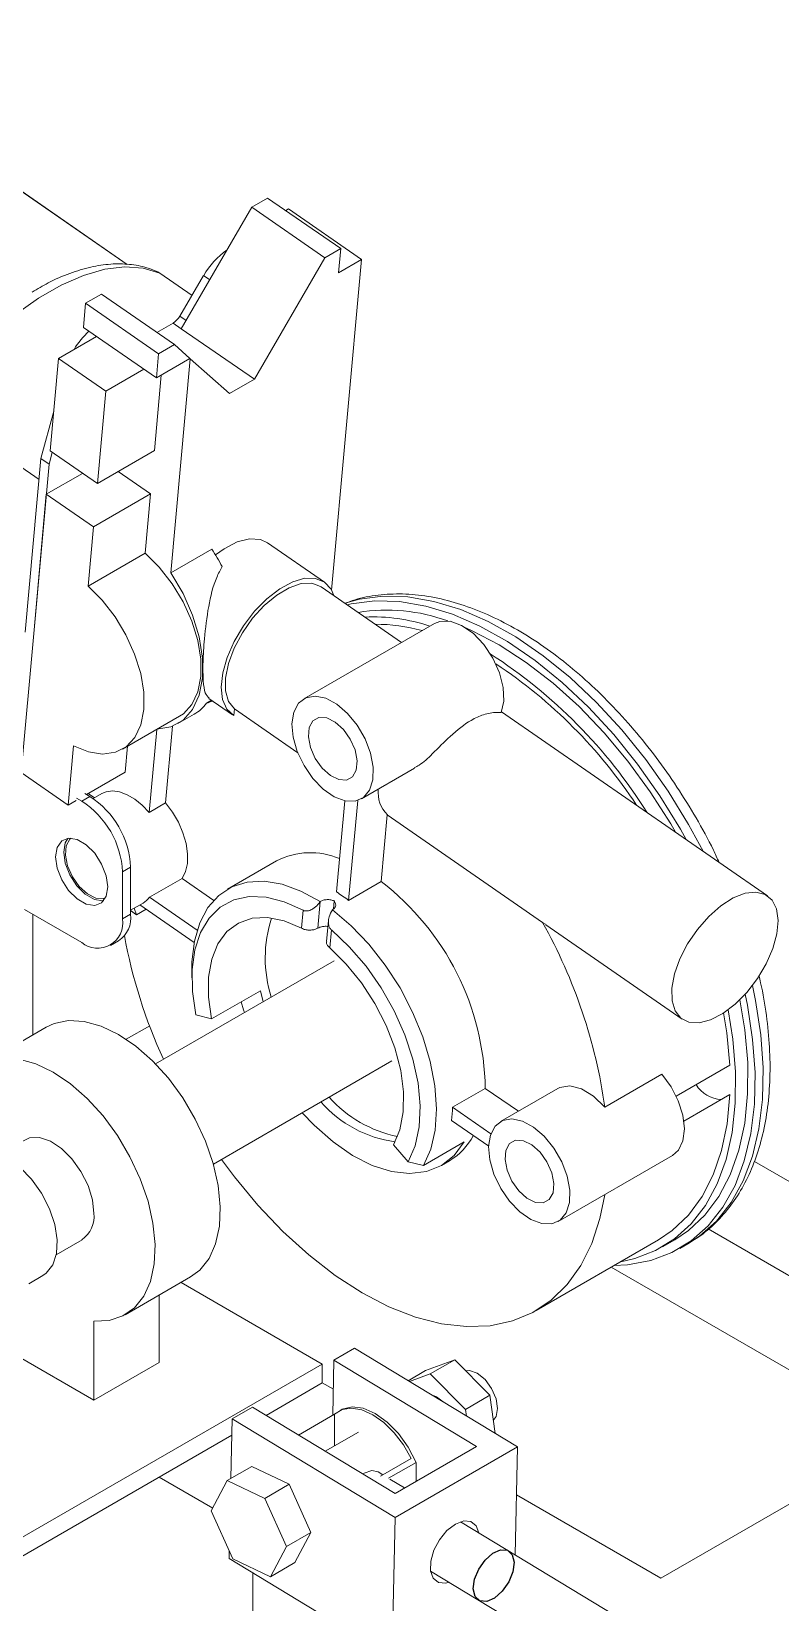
# Model space of a CAD drawing. Header units: millimetres. Extents: x 0 to 1189, y 0 to 841.
# Drawn here: x 302.25 to 315.24, y 677.05 to 704.29 of the extents above; entities that cross this region are included whole.
import ezdxf

# ---------------------------------------------------------------- set-up
doc = ezdxf.new("R2010")
doc.units = ezdxf.units.MM

msp = doc.modelspace()

# ---------------------------------------------------------------- linework, layer by layer
at = {"color": 8, "linetype": 'Continuous', "lineweight": 15}
for p, q in [((303.907, 700.252), (298.074, 704.29)), ((305.341, 699.985), (305.236, 700.057)), ((304.931, 699.279), (304.823, 699.354))]:
    msp.add_line(p, q, dxfattribs=at)
at = {"color": 7, "linetype": 'Continuous', "lineweight": 15}
for p, q in [((303.911, 700.252), (298.093, 704.28)), ((306.346, 701.402), (306.073, 701.244)), ((307.612, 700.525), (306.346, 701.402)), ((306.073, 701.244), (304.849, 699.137)), ((307.339, 700.368), (306.073, 701.244)), ((306.709, 701.214), (306.659, 701.185)), ((307.976, 700.338), (306.709, 701.214)), ((307.339, 700.368), (306.116, 698.26)), ((307.612, 700.525), (307.339, 700.368)), ((307.455, 694.604), (307.976, 700.338)), ((307.574, 700.106), (307.612, 700.525)), ((307.976, 700.338), (307.574, 700.106)), ((304.474, 700.102), (305.035, 699.714)), ((305.236, 700.057), (304.823, 699.354)), ((303.189, 699.58), (303.151, 699.16)), ((303.462, 699.737), (303.189, 699.58)), ((304.455, 698.703), (303.189, 699.58)), ((304.728, 698.861), (303.462, 699.737)), ((304.708, 699.234), (304.425, 699.071)), ((304.849, 699.137), (304.708, 699.234)), ((302.721, 698.622), (303.379, 699.002)), ((304.417, 698.283), (303.151, 699.16)), ((306.116, 698.26), (304.849, 699.137)), ((304.455, 698.703), (304.417, 698.283)), ((304.728, 698.861), (304.455, 698.703)), ((304.999, 698.619), (304.728, 698.861)), ((302.721, 698.622), (302.576, 697.018)), ((303.539, 698.056), (302.721, 698.622)), ((304.196, 698.436), (303.539, 698.056)), ((304.999, 698.619), (304.417, 698.283)), ((305.005, 698.614), (304.668, 694.907)), ((305.005, 698.614), (304.999, 698.619)), ((305.684, 698.011), (305.005, 698.614)), ((304.383, 697.023), (304.502, 698.332)), ((306.116, 698.26), (305.684, 698.011)), ((303.393, 696.452), (303.539, 698.056)), ((300.514, 697.816), (302.381, 696.524)), ((302.638, 697.707), (302.414, 696.886)), ((302.414, 696.886), (302.141, 693.875)), ((302.555, 696.788), (302.289, 693.855)), ((302.555, 696.788), (302.414, 696.886)), ((302.611, 696.993), (302.555, 696.788)), ((302.576, 697.018), (303.393, 696.452)), ((304.383, 697.023), (303.393, 696.452)), ((303.137, 696.629), (302.508, 696.266)), ((303.754, 696.66), (304.315, 696.272)), ((302.508, 696.266), (302.289, 693.855)), ((302.508, 696.266), (303.325, 695.7)), ((304.315, 696.272), (303.325, 695.7)), ((304.315, 696.272), (304.221, 695.243)), ((303.325, 695.7), (303.231, 694.672)), ((307.331, 694.744), (306.346, 695.426)), ((304.221, 695.243), (303.231, 694.672)), ((304.668, 694.907), (305.376, 695.315)), ((308.668, 693.697), (307.274, 694.662)), ((302.289, 693.855), (302.07, 691.443)), ((309.238, 694.026), (306.975, 692.72)), ((305.287, 692.644), (305.374, 692.694)), ((305.326, 692.727), (305.737, 692.442)), ((303.829, 691.847), (304.819, 692.419)), ((304.789, 692.29), (305.072, 692.453)), ((305.758, 692.429), (305.769, 692.544)), ((306.87, 691.782), (305.769, 692.544)), ((315.014, 689.304), (310.402, 692.497)), ((304.422, 692.19), (304.291, 690.751)), ((304.695, 692.244), (304.574, 690.914)), ((302.887, 690.878), (302.98, 691.906)), ((303.877, 691.449), (303.918, 691.899)), ((302.07, 691.443), (302.887, 690.878)), ((303.877, 691.449), (303.203, 691.06)), ((307.975, 690.988), (308.89, 691.516)), ((303.262, 691.026), (303.173, 691.078)), ((303.343, 691.003), (303.234, 691.078)), ((303.469, 691.076), (303.321, 690.99)), ((303.028, 690.959), (302.887, 690.878)), ((303.032, 690.996), (303.121, 690.945)), ((303.121, 690.945), (303.262, 691.026)), ((304.574, 690.914), (304.291, 690.751)), ((307.683, 690.954), (307.539, 689.371)), ((307.75, 689.225), (307.908, 690.959)), ((308.316, 689.551), (308.421, 690.708)), ((311.113, 688.844), (308.421, 690.708)), ((303.969, 689.802), (303.828, 689.72)), ((303.828, 689.72), (303.828, 688.903)), ((303.969, 688.985), (303.969, 689.802)), ((306.501, 689.909), (305.652, 689.419)), ((304.862, 689.607), (304.296, 689.281)), ((305.412, 689.226), (304.862, 689.607)), ((307.75, 689.225), (308.316, 689.551)), ((303.969, 689.055), (304.186, 689.18)), ((304.131, 689.149), (305.071, 688.498)), ((305.123, 688.708), (304.296, 689.281)), ((307.214, 688.743), (307.257, 689.207)), ((307.486, 689.075), (307.499, 689.216)), ((303.121, 688.495), (302.131, 689.067)), ((302.272, 688.985), (302.272, 686.891)), ((303.828, 688.903), (303.969, 688.985)), ((304.074, 688.977), (303.969, 689.049)), ((304.03, 689.09), (304.074, 688.977)), ((304.074, 688.977), (304.24, 689.073)), ((306.931, 688.743), (306.959, 689.055)), ((307.4, 688.878), (307.367, 688.515)), ((307.452, 688.714), (307.423, 688.402)), ((311.113, 688.844), (311.173, 688.81)), ((311.169, 688.804), (313.534, 687.166)), ((303.621, 688.446), (303.762, 688.527)), ((307.499, 688.18), (304.402, 686.391)), ((305.031, 688.046), (305.031, 687.882)), ((306.222, 687.659), (305.373, 687.17)), ((306.267, 687.469), (306.222, 687.659)), ((305.373, 687.17), (305.1, 687.241)), ((302.508, 687.027), (301.377, 686.374)), ((304.3, 687.052), (303.894, 686.818)), ((305.405, 684.654), (308.502, 686.442)), ((313.183, 686.213), (312.193, 685.641)), ((314.358, 686.369), (313.43, 685.833)), ((309.554, 685.641), (310.119, 685.967)), ((310.695, 685.569), (310.119, 685.967)), ((311.375, 685.962), (310.385, 685.39)), ((310.218, 685.181), (309.554, 685.641)), ((313.563, 685.397), (314.36, 685.858)), ((309.533, 685.409), (310.179, 684.962)), ((308.781, 684.693), (308.528, 684.986)), ((309.756, 685.037), (309.049, 684.629)), ((311.385, 683.658), (313.365, 684.801)), ((309.049, 684.629), (308.781, 684.693)), ((309.359, 684.631), (309.501, 684.713)), ((321.647, 680.739), (314.786, 684.7)), ((318.819, 680.739), (313.984, 683.529)), ((302.68, 683.081), (303.128, 683.34)), ((311, 682.115), (313.122, 683.339)), ((313.192, 683.217), (313.404, 683.34)), ((313.491, 683.19), (313.632, 683.271)), ((302.203, 682.578), (302.449, 682.72)), ((303.877, 682.043), (305.008, 682.697)), ((307.294, 681.187), (304.844, 682.602)), ((317.404, 679.922), (312.303, 682.867)), ((304.465, 681.215), (304.465, 682.383)), ((303.334, 680.561), (303.334, 681.929)), ((301.971, 681.348), (303.334, 680.561)), ((307.475, 680.3), (307.496, 681.257)), ((307.496, 681.257), (307.849, 681.461)), ((309.97, 679.76), (307.496, 681.257)), ((307.849, 681.461), (310.677, 679.75)), ((309.085, 681.073), (309.589, 681.262)), ((309.165, 681.017), (309.589, 681.262)), ((309.589, 681.262), (310.201, 680.645)), ((297.394, 675.472), (307.294, 681.187)), ((303.334, 680.561), (304.465, 681.215)), ((307.294, 681.187), (307.294, 680.861)), ((308.781, 680.897), (309.085, 681.073)), ((308.806, 680.882), (309.165, 681.017)), ((309.165, 681.017), (309.777, 680.4)), ((306.318, 680.298), (307.294, 680.861)), ((307.294, 680.861), (307.485, 680.75)), ((313.162, 677.473), (318.819, 680.739)), ((305.728, 680.237), (306.081, 680.441)), ((306.081, 680.441), (308.556, 678.944)), ((309.777, 680.4), (310.201, 680.645)), ((310.201, 680.645), (310.289, 679.985)), ((305.706, 679.202), (305.728, 680.237)), ((308.555, 678.526), (305.728, 680.237)), ((306.881, 679.957), (307.505, 680.317)), ((307.505, 679.768), (307.505, 680.317)), ((307.614, 680.39), (307.572, 680.366)), ((309.777, 680.4), (309.792, 680.286)), ((297.394, 675.146), (305.722, 679.953)), ((307.92, 680.007), (307.346, 679.676)), ((310.677, 679.75), (308.555, 678.526)), ((308.556, 678.944), (309.97, 679.76)), ((310.637, 677.879), (310.677, 679.75)), ((305.646, 679.167), (306.07, 679.412)), ((306.721, 679.102), (306.07, 679.412)), ((308.155, 679.34), (308.262, 679.316)), ((308.834, 679.55), (308.303, 679.243)), ((308.441, 679.206), (308.919, 679.482)), ((308.919, 679.153), (308.919, 679.482)), ((304.465, 679.228), (305.394, 678.691)), ((305.646, 679.167), (305.369, 678.644)), ((306.297, 678.857), (305.646, 679.167)), ((306.297, 678.857), (306.721, 679.102)), ((307.095, 678.267), (306.721, 679.102)), ((308.344, 679.267), (308.262, 679.316)), ((308.721, 679.039), (308.465, 679.194)), ((306.671, 678.022), (306.297, 678.857)), ((310.659, 678.918), (313.162, 677.473)), ((305.369, 678.644), (305.743, 677.81)), ((308.504, 676.106), (308.555, 678.526)), ((306.671, 678.022), (307.095, 678.267)), ((306.818, 677.744), (307.095, 678.267)), ((316.248, 674.484), (309.69, 678.453)), ((306.394, 677.499), (306.671, 678.022)), ((305.677, 677.817), (305.68, 677.952)), ((308.504, 676.106), (305.677, 677.817)), ((305.743, 677.81), (306.394, 677.499)), ((306.394, 677.499), (306.818, 677.744)), ((306.091, 673.391), (306.091, 677.567)), ((309.172, 677.597), (315.73, 673.628))]:
    msp.add_line(p, q, dxfattribs=at)
at = {"color": 7, "linetype": 'Continuous', "lineweight": 15, "flags": 128}
for points in [[(304.474, 700.102), (304.188, 700.188), (303.868, 700.209), (303.52, 700.166), (303.15, 700.06), (302.765, 699.891), (302.372, 699.664), (301.976, 699.382), (301.586, 699.05), (301.208, 698.673), (300.849, 698.26), (300.514, 697.816)], [(304.425, 700.129), (304.436, 700.125), (304.474, 700.102)], [(306.346, 695.426), (306.219, 695.483), (306.032, 695.494), (305.819, 695.439), (305.591, 695.322), (305.44, 695.214)], [(304.819, 692.419), (304.884, 692.462), (305.033, 692.623), (305.136, 692.84), (305.188, 693.105), (305.187, 693.406), (305.133, 693.731), (305.029, 694.067), (304.879, 694.4), (304.689, 694.715), (304.467, 695), (304.221, 695.243)], [(304.422, 692.192), (304.669, 692.235), (304.879, 692.351), (305.044, 692.537), (305.158, 692.785), (305.216, 693.085), (305.216, 693.425), (305.158, 693.792), (305.044, 694.171), (304.879, 694.548), (304.668, 694.907)], [(302.98, 691.906), (303.238, 691.801), (303.483, 691.763), (303.705, 691.793), (303.894, 691.89), (304.043, 692.051), (304.146, 692.268), (304.198, 692.533), (304.197, 692.834), (304.144, 693.16), (304.039, 693.496), (303.889, 693.828), (303.699, 694.144), (303.477, 694.429), (303.231, 694.672)], [(307.495, 694.509), (307.445, 694.621), (307.332, 694.744), (307.178, 694.807), (306.99, 694.809), (306.78, 694.748), (306.557, 694.627), (306.332, 694.454), (306.118, 694.237), (305.926, 693.986), (305.764, 693.716), (305.642, 693.439), (305.566, 693.17), (305.539, 692.922), (305.564, 692.71), (305.638, 692.542), (305.758, 692.429), (305.758, 692.429)], [(307.274, 694.662), (307.265, 694.668), (307.113, 694.724), (306.927, 694.717), (306.72, 694.647), (306.503, 694.518), (306.287, 694.338), (306.085, 694.116), (305.908, 693.865), (305.767, 693.598), (305.667, 693.332), (305.617, 693.08), (305.617, 692.857), (305.669, 692.675), (305.769, 692.544)], [(307.727, 694.349), (307.794, 694.365), (308.202, 694.419), (308.634, 694.407), (309.086, 694.329), (309.552, 694.186), (310.027, 693.979), (310.505, 693.711), (310.982, 693.385), (311.451, 693.005), (311.907, 692.575), (312.346, 692.1), (312.761, 691.585), (313.148, 691.036), (313.503, 690.461), (313.605, 690.279)], [(310.395, 692.48), (310.442, 692.678), (310.432, 692.915), (310.366, 693.171), (310.25, 693.427), (310.093, 693.662), (309.907, 693.856), (309.707, 693.994), (309.51, 694.065), (309.331, 694.063), (309.238, 694.026)], [(309.78, 693.951), (309.895, 693.9), (310.363, 693.655), (310.831, 693.352), (311.294, 692.994), (311.745, 692.586), (312.179, 692.132), (312.592, 691.637), (312.979, 691.108), (313.335, 690.55), (313.417, 690.409)], [(307.545, 692.626), (307.353, 692.729), (307.169, 692.767), (307.009, 692.737), (306.882, 692.642), (306.8, 692.488), (306.768, 692.287), (306.788, 692.055), (306.86, 691.807), (306.977, 691.563), (307.13, 691.34), (307.31, 691.156), (307.501, 691.023), (307.691, 690.952), (307.865, 690.948), (308.009, 691.011), (308.114, 691.137), (308.172, 691.315), (308.178, 691.534), (308.132, 691.777), (308.037, 692.025), (307.9, 692.261), (307.732, 692.466), (307.545, 692.626)], [(307.517, 692.317), (307.37, 692.389), (307.236, 692.397), (307.13, 692.339), (307.066, 692.222), (307.052, 692.062), (307.088, 691.876), (307.171, 691.687), (307.291, 691.519), (307.433, 691.391), (307.58, 691.319), (307.714, 691.311), (307.82, 691.369), (307.883, 691.486), (307.898, 691.647), (307.862, 691.833), (307.779, 692.021), (307.659, 692.19), (307.517, 692.317)], [(303.469, 691.076), (303.544, 691.108), (303.656, 691.123), (303.779, 691.106), (303.908, 691.058), (304.04, 690.982), (304.169, 690.878), (304.291, 690.751)], [(304.862, 689.607), (304.922, 689.724), (304.954, 689.867), (304.957, 690.031), (304.931, 690.209), (304.877, 690.394), (304.797, 690.579), (304.695, 690.754), (304.574, 690.914)], [(303.573, 689.459), (303.546, 689.653), (303.467, 689.856), (303.347, 690.042), (303.199, 690.189), (303.042, 690.28), (302.895, 690.303), (302.774, 690.256), (302.696, 690.144), (302.669, 689.981), (302.696, 689.787), (302.774, 689.584), (302.895, 689.398), (303.042, 689.251), (303.199, 689.16), (303.347, 689.137), (303.467, 689.184), (303.546, 689.296), (303.573, 689.459)], [(302.88, 690.301), (302.837, 690.226), (302.81, 690.063), (302.837, 689.868), (302.916, 689.666), (303.036, 689.48), (303.184, 689.333), (303.341, 689.242), (303.488, 689.219), (303.503, 689.22)], [(302.936, 690.303), (302.918, 690.286), (302.854, 690.17), (302.839, 690.009), (302.876, 689.823), (302.959, 689.635), (303.078, 689.466), (303.22, 689.338), (303.367, 689.266), (303.501, 689.259), (303.534, 689.268)], [(305.031, 688.046), (305.033, 688.163), (305.075, 688.52), (305.169, 688.835), (305.311, 689.101), (305.499, 689.31), (305.727, 689.458), (305.991, 689.541), (306.283, 689.557), (306.596, 689.506), (306.924, 689.388), (307.257, 689.207)], [(306.959, 689.055), (306.635, 689.201), (306.322, 689.281), (306.027, 689.291), (305.759, 689.233), (305.524, 689.108), (305.33, 688.918), (305.181, 688.67), (305.082, 688.369), (305.035, 688.025), (305.041, 687.645), (305.1, 687.241)], [(313.355, 687.704), (313.359, 687.487), (313.412, 687.31), (313.511, 687.183), (313.652, 687.113), (313.826, 687.103), (314.025, 687.154), (314.237, 687.264), (314.451, 687.426), (314.655, 687.631), (314.839, 687.869), (314.992, 688.127), (315.107, 688.39), (315.177, 688.645), (315.198, 688.878), (315.169, 689.077), (315.092, 689.23), (314.971, 689.329), (314.813, 689.369), (314.625, 689.349), (314.419, 689.268), (314.204, 689.131), (313.994, 688.946), (313.798, 688.723), (313.629, 688.474), (313.494, 688.211), (313.401, 687.95), (313.355, 687.704)], [(306.931, 688.743), (306.63, 688.869), (306.342, 688.927), (306.075, 688.915), (305.838, 688.833), (305.638, 688.684), (305.482, 688.474), (305.376, 688.208), (305.321, 687.895), (305.32, 687.545), (305.373, 687.17)], [(307.468, 689.061), (307.792, 688.787), (308.101, 688.464), (308.386, 688.101), (308.641, 687.707), (308.859, 687.29), (309.035, 686.862), (309.165, 686.433), (309.245, 686.013), (309.273, 685.614), (309.25, 685.244), (309.174, 684.913), (309.049, 684.629)], [(308.781, 684.693), (308.902, 684.972), (308.972, 685.299), (308.99, 685.664), (308.953, 686.058), (308.865, 686.471), (308.726, 686.892), (308.54, 687.308), (308.314, 687.708), (308.052, 688.083), (307.762, 688.421), (307.452, 688.714)], [(308.528, 684.986), (308.639, 685.247), (308.698, 685.557), (308.703, 685.904), (308.654, 686.278), (308.553, 686.667), (308.402, 687.058), (308.207, 687.438), (307.974, 687.797), (307.71, 688.122), (307.423, 688.402)], [(314.626, 687.599), (314.665, 687.41), (314.756, 686.815), (314.797, 686.241), (314.786, 685.695), (314.724, 685.183), (314.611, 684.71), (314.45, 684.283), (314.241, 683.907), (313.987, 683.585), (313.691, 683.321), (313.357, 683.119), (312.988, 682.98), (312.588, 682.906), (312.35, 682.894)], [(314.535, 687.504), (314.621, 686.98), (314.671, 686.413), (314.669, 685.872), (314.618, 685.364), (314.516, 684.894), (314.366, 684.468), (314.168, 684.091), (313.926, 683.767), (313.642, 683.5), (313.404, 683.34)], [(305.887, 687.466), (305.928, 687.33), (305.944, 687.282)], [(314.333, 687.33), (314.414, 686.819), (314.46, 686.251), (314.455, 685.711), (314.399, 685.204), (314.294, 684.736), (314.139, 684.312), (313.937, 683.938), (313.69, 683.618), (313.401, 683.356), (313.074, 683.154), (312.713, 683.016), (312.468, 682.962)], [(314.252, 687.274), (314.306, 686.93), (314.358, 686.369)], [(305.008, 682.697), (305.168, 682.817), (305.329, 683.018), (305.444, 683.273), (305.51, 683.575), (305.525, 683.914), (305.488, 684.28), (305.402, 684.663), (305.268, 685.052), (305.09, 685.435), (304.873, 685.802), (304.624, 686.142), (304.35, 686.444), (304.058, 686.7), (303.758, 686.903), (303.458, 687.047), (303.166, 687.127), (302.892, 687.141), (302.643, 687.089), (302.508, 687.027)], [(303.334, 681.929), (303.599, 681.942), (303.835, 682.021), (304.037, 682.163), (304.197, 682.365), (304.312, 682.62), (304.378, 682.922), (304.393, 683.26), (304.357, 683.627), (304.271, 684.01), (304.136, 684.399), (303.958, 684.782), (303.742, 685.149), (303.493, 685.488), (303.218, 685.791), (302.927, 686.047), (302.627, 686.25), (302.326, 686.394), (302.035, 686.474)], [(313.365, 684.801), (313.47, 684.895), (313.547, 685.056), (313.572, 685.263), (313.545, 685.5), (313.466, 685.75), (313.343, 685.994), (313.183, 686.213)], [(311.375, 685.962), (311.41, 685.979), (311.585, 686.008), (311.786, 685.957), (311.995, 685.831), (312.193, 685.641)], [(314.36, 685.858), (314.313, 685.354), (314.216, 684.888), (314.071, 684.465), (313.879, 684.09), (313.642, 683.768), (313.363, 683.503), (313.122, 683.339)], [(306.947, 685.544), (307.151, 685.329), (307.48, 685.038), (307.819, 684.803), (308.159, 684.631), (308.491, 684.526), (308.807, 684.491), (309.099, 684.526), (309.358, 684.631), (309.579, 684.803), (309.756, 685.037)], [(310.955, 685.296), (310.763, 685.399), (310.579, 685.437), (310.419, 685.407), (310.293, 685.312), (310.211, 685.158), (310.178, 684.957), (310.199, 684.725), (310.27, 684.477), (310.387, 684.233), (310.541, 684.01), (310.72, 683.826), (310.912, 683.693), (311.101, 683.622), (311.275, 683.618), (311.42, 683.681), (311.525, 683.807), (311.582, 683.986), (311.588, 684.204), (311.542, 684.447), (311.447, 684.695), (311.311, 684.931), (311.143, 685.136), (310.955, 685.296)], [(303.334, 683.8), (303.308, 684.036), (303.231, 684.284), (303.109, 684.527), (302.952, 684.746), (302.77, 684.925), (302.578, 685.051), (302.39, 685.115), (302.219, 685.111), (302.078, 685.041), (301.978, 684.908), (301.926, 684.724), (301.923, 684.693)], [(310.927, 684.987), (310.78, 685.059), (310.646, 685.067), (310.541, 685.009), (310.477, 684.892), (310.462, 684.732), (310.499, 684.546), (310.582, 684.357), (310.701, 684.189), (310.843, 684.061), (310.99, 683.989), (311.124, 683.981), (311.23, 684.039), (311.294, 684.156), (311.308, 684.317), (311.272, 684.503), (311.189, 684.691), (311.069, 684.86), (310.927, 684.987)], [(302.449, 682.72), (302.508, 682.762), (302.62, 682.905), (302.684, 683.103), (302.695, 683.342), (302.653, 683.607), (302.561, 683.881), (302.424, 684.148), (302.251, 684.391), (302.052, 684.593), (301.841, 684.744), (301.63, 684.833), (301.433, 684.854), (301.262, 684.806), (301.249, 684.799)], [(312.191, 684.123), (312.107, 683.708), (311.965, 683.277), (311.775, 682.894), (311.539, 682.565), (311.261, 682.294), (310.943, 682.083), (310.59, 681.935), (310.205, 681.852), (309.793, 681.836), (309.36, 681.885), (308.911, 682), (308.45, 682.18), (307.984, 682.421), (307.519, 682.722), (307.059, 683.078), (306.61, 683.485), (306.178, 683.939), (305.769, 684.433), (305.544, 684.735)], [(309.778, 681.071), (309.844, 681.074), (309.979, 681.028), (310.115, 680.918), (310.23, 680.764), (310.306, 680.587), (310.333, 680.415), (310.307, 680.275), (310.259, 680.208)], [(307.505, 680.317), (307.639, 680.397), (307.8, 680.422), (307.98, 680.391), (308.17, 680.307), (308.359, 680.172), (308.539, 679.995), (308.7, 679.784), (308.834, 679.55)], [(307.614, 680.39), (307.64, 680.404), (307.81, 680.446), (308.005, 680.421), (308.212, 680.331), (308.419, 680.182), (308.614, 679.982), (308.784, 679.744), (308.919, 679.482)], [(309.173, 680.66), (309.272, 680.619), (309.388, 680.53)], [(307.996, 679.282), (308.022, 679.297), (308.155, 679.34)], [(309.601, 678.412), (309.455, 678.299), (309.326, 678.141), (309.228, 677.958), (309.175, 677.771), (309.171, 677.603), (309.218, 677.474), (309.31, 677.4), (309.436, 677.39), (309.492, 677.404)], [(310.009, 678.259), (309.963, 678.382), (309.871, 678.456), (309.745, 678.467), (309.601, 678.412)]]:
    msp.add_lwpolyline(points, dxfattribs=at)
at = {"color": 8, "linetype": 'Continuous', "lineweight": 15, "flags": 128}
for points in [[(313.897, 690.077), (313.644, 690.542), (313.289, 691.118), (312.902, 691.666), (312.487, 692.181), (312.049, 692.656), (311.593, 693.087), (311.123, 693.467), (310.647, 693.793), (310.168, 694.061), (309.693, 694.267), (309.227, 694.41), (308.776, 694.488), (308.343, 694.5), (307.936, 694.446), (307.687, 694.376)], [(313.632, 683.271), (313.833, 683.403), (314.128, 683.666), (314.382, 683.988), (314.591, 684.365), (314.753, 684.792), (314.865, 685.264), (314.927, 685.776), (314.938, 686.323), (314.898, 686.897), (314.807, 687.492), (314.753, 687.75)]]:
    msp.add_lwpolyline(points, dxfattribs=at)
at = {"color": 7, "linetype": 'Continuous', "flags": 128}
msp.add_lwpolyline([(310.504, 677.958), (310.586, 677.882), (310.619, 677.751), (310.598, 677.585), (310.526, 677.409), (310.415, 677.25), (310.281, 677.131), (310.145, 677.073), (310.027, 677.082), (309.945, 677.158), (309.912, 677.289), (309.933, 677.455), (310.005, 677.631), (310.116, 677.79), (310.25, 677.908), (310.386, 677.967), (310.504, 677.958)], dxfattribs=at)
at = {"color": 7, "linetype": 'Continuous', "lineweight": 15}
for centre, radius, start, end in [((306.442, 699.367), 1.389, 125.1576, 150.1917), ((304.53, 699.52), 0.336, 302.0054, 330.4737), ((304.261, 697.998), 1.492, 132.7734, 148.5296), ((302.358, 693.308), 3.624, 28.0378, 33.6211), ((308.41, 691.167), 3.091, 69.9353, 99.2072), ((308.168, 690.983), 3.158, 71.7216, 92.4703), ((308.211, 690.985), 3.028, 74.4577, 89.9848), ((305.406, 686.042), 8.869, 32.0812, 57.2258), ((305.543, 686.147), 8.614, 33.3083, 56.4597), ((306.03, 690.704), 2.077, 107.8545, 110.977), ((304.703, 693.086), 0.733, 300.2281, 322.8238), ((308.826, 691.102), 0.565, 174.7056, 224.2659), ((302.293, 689.65), 1.537, 2.6058, 57.3942), ((302.434, 689.732), 1.537, 2.6058, 57.3942), ((307.09, 688.775), 1.278, 66.8879, 117.4667), ((305.495, 685.886), 4.625, 1.0039, 52.4135), ((304.009, 689.484), 0.352, 300.277, 324.619), ((305.793, 686.623), 3.256, 53.0452, 57.5647), ((303.397, 688.834), 0.437, 230.7974, 9.2136), ((303.503, 688.92), 0.471, 303.3979, 7.9132), ((308.544, 688.229), 2.24, 162.0611, 197.6297), ((312.672, 690.223), 8.955, 190.3384, 204.7631), ((303.144, 684.372), 9.137, 7.9826, 29.3001), ((314.241, 686.325), 0.551, 212.1317, 267.3835), ((308.832, 687.096), 2.074, 221.1461, 262.3799), ((309.047, 687.288), 2.203, 222.0516, 258.2469), ((307.132, 685.744), 2.424, 352.0637, 357.5639), ((308.92, 685.677), 1.125, 301.0303, 331.8385), ((302.838, 683.749), 0.498, 305.3778, 5.9333)]:
    msp.add_arc(centre, radius, start, end, dxfattribs=at)
for points, knots in [([(304.425, 700.129), (304.367, 700.152), (304.216, 700.212), (303.948, 700.261), (303.622, 700.265), (303.276, 700.212), (302.913, 700.102), (302.573, 699.957), (302.356, 699.827), (302.264, 699.772)], [0, 0, 0, 0, 0.091681, 0.241423, 0.394054, 0.551875, 0.714366, 0.879706, 1, 1, 1, 1]), ([(304.429, 700.125), (304.433, 700.125), (304.447, 700.121), (304.462, 700.11), (304.474, 700.102)], [0, 0, 0, 0, 0.238922, 1, 1, 1, 1]), ([(305.556, 695.012), (305.524, 694.951), (305.414, 694.749), (305.314, 694.321), (305.248, 693.802), (305.221, 693.348), (305.225, 693.022), (305.255, 692.806), (305.306, 692.756), (305.33, 692.732)], [0, 0, 0, 0, 0.079853, 0.266917, 0.45701, 0.599795, 0.74306, 0.876149, 1, 1, 1, 1]), ([(314.174, 689.886), (314.141, 689.957), (314.022, 690.218), (313.779, 690.657), (313.449, 691.194), (313.087, 691.707), (312.7, 692.191), (312.29, 692.641), (311.862, 693.053), (311.42, 693.423), (310.966, 693.746), (310.506, 694.019), (310.043, 694.238), (309.581, 694.402), (309.126, 694.505), (308.684, 694.549), (308.26, 694.526), (307.927, 694.468), (307.747, 694.396), (307.691, 694.374)], [0, 0, 0, 0, 0.02369, 0.086807, 0.149923, 0.213055, 0.276227, 0.339461, 0.402786, 0.466219, 0.529779, 0.593468, 0.657264, 0.721073, 0.784721, 0.847957, 0.910497, 0.972119, 1, 1, 1, 1]), ([(310.395, 692.48), (310.367, 692.483), (310.288, 692.491), (310.104, 692.459), (309.829, 692.336), (309.528, 692.095), (309.233, 691.795), (309.023, 691.592), (308.915, 691.539), (308.885, 691.525)], [0, 0, 0, 0, 0.085297, 0.248094, 0.385788, 0.614152, 0.809119, 0.947272, 1, 1, 1, 1]), ([(306.959, 689.055), (306.974, 689.049), (307.004, 689.038), (307.065, 689.046), (307.139, 689.081), (307.208, 689.14), (307.243, 689.189), (307.257, 689.207)], [0, 0, 0, 0, 0.151441, 0.301937, 0.525983, 0.826141, 1, 1, 1, 1]), ([(307.257, 689.207), (307.274, 689.216), (307.309, 689.232), (307.375, 689.241), (307.442, 689.237), (307.481, 689.223), (307.499, 689.216)], [0, 0, 0, 0, 0.2557, 0.511393, 0.767299, 1, 1, 1, 1]), ([(307.499, 689.216), (307.502, 689.213), (307.515, 689.197), (307.529, 689.164), (307.525, 689.12), (307.502, 689.084), (307.477, 689.068), (307.468, 689.061)], [0, 0, 0, 0, 0.064046, 0.31933, 0.574846, 0.830687, 1, 1, 1, 1]), ([(307.468, 689.061), (307.446, 689.022), (307.409, 688.954), (307.394, 688.854), (307.405, 688.781), (307.427, 688.737), (307.446, 688.719), (307.452, 688.714)], [0, 0, 0, 0, 0.34067, 0.594409, 0.782131, 0.930612, 1, 1, 1, 1]), ([(307.214, 688.743), (307.197, 688.735), (307.162, 688.719), (307.096, 688.709), (307.028, 688.712), (306.971, 688.725), (306.942, 688.738), (306.931, 688.743)], [0, 0, 0, 0, 0.213562, 0.427125, 0.64066, 0.854434, 1, 1, 1, 1]), ([(307.39, 688.771), (307.386, 688.772), (307.361, 688.778), (307.31, 688.775), (307.254, 688.763), (307.226, 688.749), (307.214, 688.743)], [0, 0, 0, 0, 0.06385, 0.41482, 0.766482, 1, 1, 1, 1]), ([(307.423, 688.402), (307.41, 688.416), (307.382, 688.445), (307.365, 688.485), (307.368, 688.507), (307.37, 688.515)], [0, 0, 0, 0, 0.402945, 0.806052, 1, 1, 1, 1]), ([(313.634, 683.28), (313.71, 683.324), (313.897, 683.433), (314.157, 683.669), (314.415, 683.973), (314.631, 684.326), (314.806, 684.722), (314.937, 685.16), (315.023, 685.635), (315.062, 686.142), (315.056, 686.675), (314.999, 687.23), (314.934, 687.646), (314.875, 687.877), (314.865, 687.916)], [0, 0, 0, 0, 0.060234, 0.148895, 0.237828, 0.327664, 0.418741, 0.511054, 0.604342, 0.698246, 0.792446, 0.886694, 0.980862, 1, 1, 1, 1])]:
    msp.add_open_spline(points, degree=3, knots=knots, dxfattribs=at)

doc.saveas('drawing.dxf')
